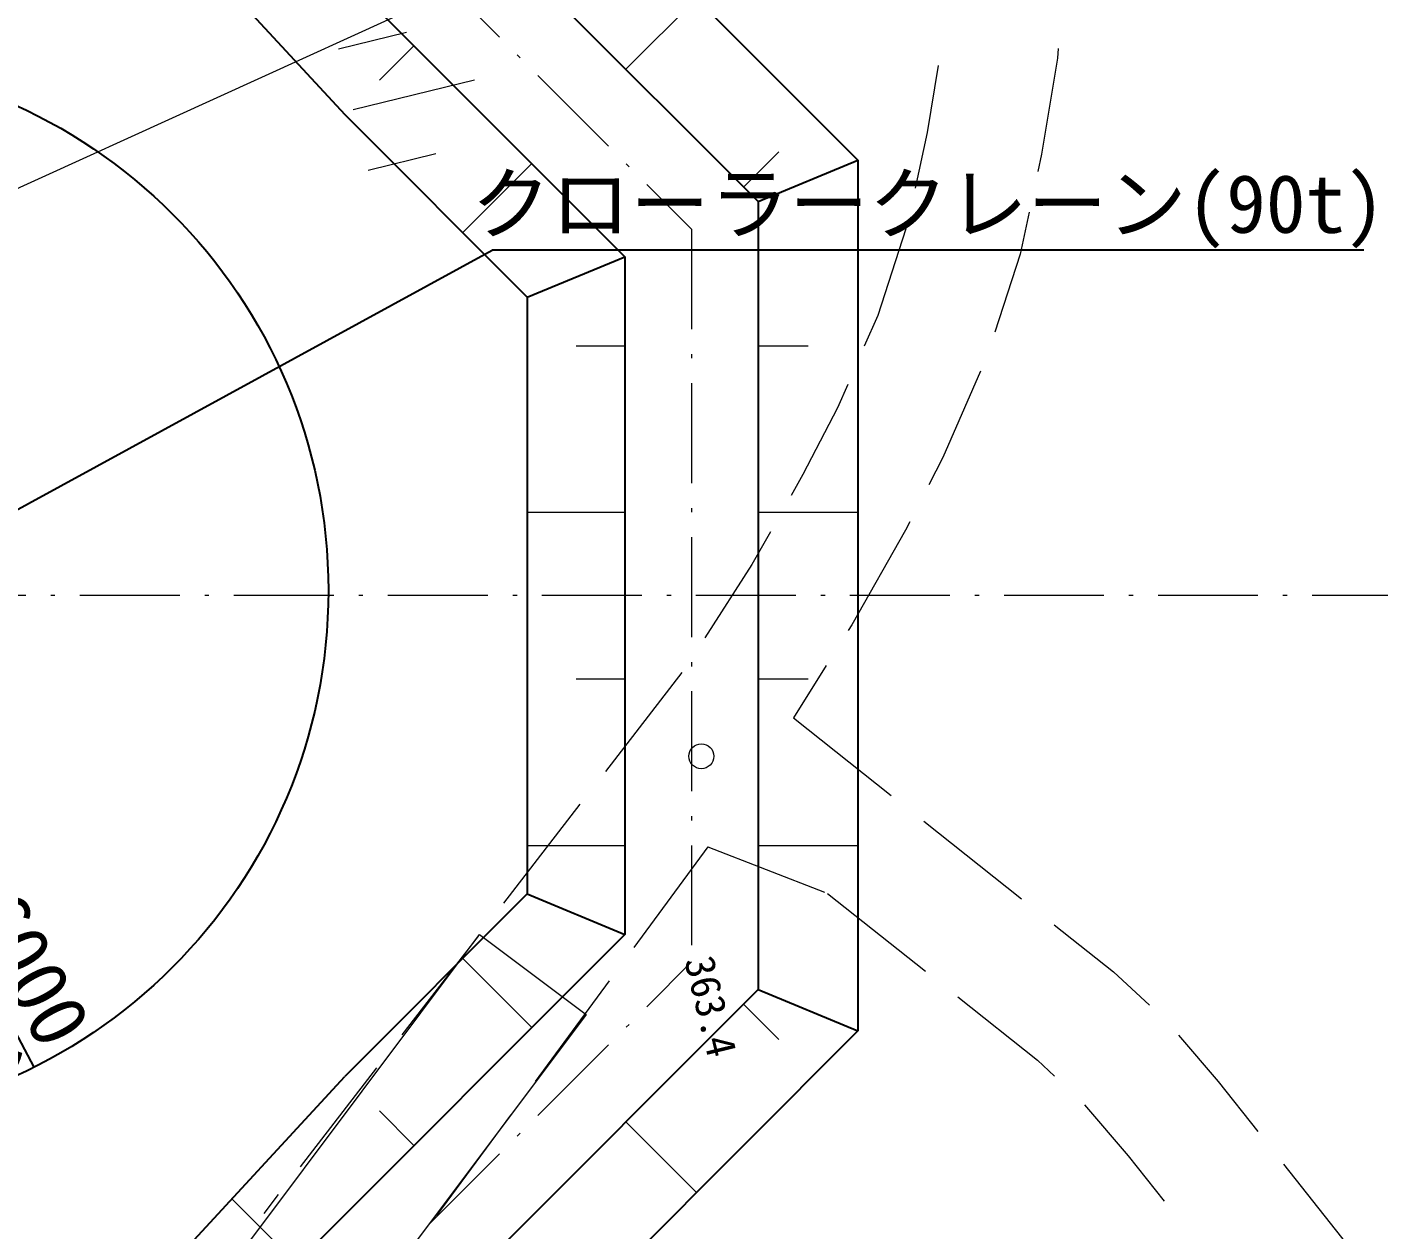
# Model space of a CAD drawing. Header units: millimetres. Extents: x -2078669 to -1085629, y -5987148 to 310365.
# Drawn here: x -1668538 to -1627940, y -672998 to -636885 of the extents above; entities that cross this region are included whole.
import ezdxf
from ezdxf.enums import TextEntityAlignment as Align

# ---------------------------------------------------------------- set-up
doc = ezdxf.new("R2010")
doc.units = ezdxf.units.MM
doc.header["$LTSCALE"] = 500
doc.header["$PDSIZE"] = 300
doc.linetypes.add('SXF_一点短鎖線', pattern=[9.25, 6, -1.5, 0.25, -1.5])
doc.layers.get('Defpoints').update_dxf_attribs({"color": 153})
for name, color, linetype, lineweight in [('D-BGD', 7, 'Continuous', 13), ('D-BMK', 2, 'SXF_一点短鎖線', 13), ('D-BYP-STR1', 2, 'Continuous', 13), ('D-BYP-STR2', 6, 'Continuous', 25), ('D-BYP-STR8', 5, 'Continuous', 25), ('D-BYP-STRC', 1, 'Continuous', 13)]:
    doc.layers.add(name, color=color, linetype=linetype, lineweight=lineweight)
doc.styles.add('MS ゴシック', font='MS Gothic.ttf')
doc.dimstyles.new('DIM-500-F', dxfattribs={"dimscale": 500, "dimtxt": 3.5, "dimasz": 2.5, "dimexe": 0, "dimexo": 2, "dimgap": 0.8, "dimtad": 1, "dimdec": 0, "dimzin": 0, "dimdsep": 46, "dimtxsty": 'MS ゴシック', "dimblk": 'OPEN', "dimcen": 0.1, "dimclrd": 256, "dimclre": 256, "dimclrt": 256, "dimaunit": 1, "dimadec": 4, "dimazin": 0, "dimtfac": 1, "dimtdec": 0, "dimtmove": 2, "dimatfit": 3, "dimldrblk": 'OPEN', "dimfxl": 1, "dimtolj": 1, "dimtzin": 0, "dimlwd": -1, "dimlwe": -1, "dimarcsym": 2})

# ---------------------------------------------------------------- blocks, each defined once
blk = doc.blocks.new('河川平面')
at = {"layer": 'D-BGD', "linetype": 'Continuous'}
for p, q in [((1651783.019081567, -2767035.47894834), (1653823.170264144, -2766540.319705504)), ((1652225.028025112, -2768857.068834675), (1655869.204497085, -2767971.316995427)), ((1652667.40559509, -2770680.024046749), (1654708.055127328, -2770183.997827841)), ((1662089.625593708, -2785764.130122514, 363401.9803583581), (1659796.965824591, -2788731.286280053, 363429.9803568447)), ((1666424.192709773, -2785555.508741493, 363404.980358196), (1665440.451654636, -2787120.434032712, 363359.9803606282)), ((1665440.451654636, -2787120.434032712, 363359.9803606282), (1668378.116546125, -2789450.353229944, 363316.9803629523)), ((1659032.623026073, -2789719.883223987, 363438.9803563583), (1656739.963256959, -2792687.039381512, 363466.9803548449)), ((1669357.504293174, -2790226.703970335, 363302.980363709), (1672296.036160736, -2792557.121517203, 363259.9803660331)), ((1662876.686221341, -2790998.681635268, 363309.9803633307), (1660652.237572692, -2794017.7342498, 363365.9803603038)), ((1662876.686221341, -2790998.681635268, 363309.9803633307), (1666371.635743486, -2792357.08927577, 363309.9803633307)), ((1666468.907873881, -2792394.547672356, 363309.9803633307), (1669405.077716419, -2794727.067797819, 363267.9803656007)), ((1655975.122108797, -2793676.503301533, 363476.9803543044), (1653682.462339681, -2796643.659459057, 363504.980352791)), ((1659911.542031489, -2795023.384261772, 363383.980359331), (1657687.96035892, -2798042.935225968, 363439.9803563043)), ((1652918.119541158, -2797632.256402991, 363513.9803523046), (1650624.961422398, -2800600.279536603, 363541.9803507912)), ((1656946.766468063, -2799049.452214028, 363458.9803552773), (1654722.816169064, -2802067.6378525, 363514.9803522505)), ((1680161.639288735, -2800524.838748779, 363194.9803695463), (1682487.245629855, -2803466.055950296, 363235.9803673303)), ((1649547.615109659, -2802002.976433394, 363554.9803500886), (1649982.700208456, -2801430.670657658, 363549.9803503588))]:
    blk.add_line(p, q, dxfattribs=at)
at = {"layer": 'D-BGD', "linetype": 'Continuous', "extrusion": (0.003297256549896423, -0.01437709702968165, 0.9998912076722364), "elevation": 408653.9527571932}
blk.add_lwpolyline([(1672189.602968971, -2761437.945423744), (1672165.925640928, -2761730.016237421), (1671684.897722329, -2764614.147164183), (1671573.57523961, -2765134.987119946)], dxfattribs=at)
at = {"layer": 'D-BGD', "linetype": 'Continuous', "extrusion": (0.01099988653228693, -0.01672062885646342, 0.9997996914717073), "elevation": 427949.6774661887}
blk.add_lwpolyline([(-126043.3975259657, -3221876.085430621), (-127419.9440631079, -3223375.004769142), (-128646.4018913775, -3224574.14023998)], dxfattribs=at)
at = {"layer": 'D-BGD', "linetype": 'Continuous', "extrusion": (0.006543513330532965, -0.01492104612857574, 0.999867263598385), "elevation": 415583.2589318215}
blk.add_lwpolyline([(1670106.330303085, -2766054.016229319), (1669838.554245858, -2767310.817647495), (1669077.171376157, -2769655.386577762)], dxfattribs=at)
at = {"layer": 'D-BGD', "linetype": 'Continuous', "extrusion": (0.6370307824557949, -0.2168421367003632, 0.7397102608149889), "elevation": 1933012.614516554}
blk.add_lwpolyline([(-2086798.679253308, -1584961.906063778), (-2089537.890516661, -1585018.375907595), (-2090541.352843128, -1584903.950171447)], dxfattribs=at)
at = {"layer": 'D-BGD', "linetype": 'Continuous', "extrusion": (-0.684495936703282, 0.3482151286353428, 0.6404775849521733), "elevation": -1878044.542241774}
blk.add_lwpolyline([(1717192.43337169, 2039315.879481175), (1720013.549081765, 2039573.69973419), (1720930.447564949, 2039564.584876765)], dxfattribs=at)
at = {"layer": 'D-BGD', "linetype": 'Continuous', "extrusion": (-0.1784850473394423, 0.08711836549752383, 0.9800783021112532), "elevation": -183936.2187287384}
blk.add_lwpolyline([(1767338.812374038, 2737774.857744104), (1767624.039467026, 2737768.301087771), (1770887.919003403, 2737563.389621476), (1771080.935239758, 2737541.728099258)], dxfattribs=at)
at = {"layer": 'D-BGD', "linetype": 'Continuous', "extrusion": (0.0279215077844872, -0.03107704429021941, 0.9991269222282146), "elevation": 496062.066542127}
blk.add_lwpolyline([(-620640.2628791647, -3163729.439650659), (-621710.7786899686, -3164088.481098125), (-624237.5019593418, -3164782.627896589)], dxfattribs=at)
at = {"layer": 'D-BGD', "linetype": 'Continuous', "extrusion": (-0.01349982497119677, -0.03540412610543083, 0.9992818934517217), "elevation": 439291.7736267875}
blk.add_lwpolyline([(2558691.764287675, -1998657.685169335), (2560862.108543356, -1999343.871187618), (2562227.167886734, -1999898.098356239)], dxfattribs=at)
at = {"layer": 'D-BGD', "linetype": 'Continuous', "flags": 128}
for points in [[(1624340.250418191, -2870691.85051814), (1622973.450209964, -2865288.190754044), (1622059.863937374, -2860203.523386605), (1621936.138118443, -2855895.840144512), (1622100.875019834, -2850193.372675495), (1622391.730415376, -2845766.431743968), (1623448.575781737, -2840970.081437317), (1624701.267506624, -2837344.005479562), (1626776.041344037, -2832753.294447473), (1629061.804534101, -2829133.94400045), (1631525.58542532, -2825503.883995515), (1635921.659516725, -2820189.761260701), (1637929.897823393, -2817761.557226791), (1645469.835730892, -2807698.449990011), (1656019.652501093, -2793627.126751594), (1659219.847950033, -2796026.058255256)], [(1659219.847950033, -2796026.058255256), (1648670.529529467, -2810096.51451765), (1641073.213318824, -2820237.369611754), (1639083.762032361, -2822642.923087651), (1634729.119055328, -2827907.041199657), (1632408.391520408, -2831326.357924145), (1630306.696624295, -2834653.578519431), (1628421.651352211, -2838823.921797634), (1627305.160499649, -2842056.533266991), (1626363.258932123, -2846331.856806247), (1626096.927688998, -2850383.033781785), (1625937.387331952, -2855895.864777416), (1626049.763744156, -2859789.861939916), (1626886.308244841, -2864442.690744258), (1628320.337307048, -2870114.874269897), (1628490.819727905, -2870691.85051814)]]:
    blk.add_lwpolyline(points, dxfattribs=at)
at = {"layer": 'D-BGD', "linetype": 'Continuous', "extrusion": (-0.04022928247606915, -0.068491365065765, 0.9968402769465572), "elevation": 486375.754495903}
blk.add_lwpolyline([(2856124.190307489, -1530677.463461992), (2859144.325922347, -1531105.501850567), (2859827.768740236, -1531256.574223007)], dxfattribs=at)
at = {"layer": 'D-BGD', "linetype": 'Continuous', "extrusion": (0.3885867739310789, 0.3192742907646867, 0.8643287837290525), "elevation": 72672.19662878668}
blk.add_lwpolyline([(-3225447.885305481, 597244.1297344782), (-3227278.080157855, 597198.3974705744), (-3229196.716412173, 597240.1530158697)], dxfattribs=at)
at = {"layer": 'D-BGD', "linetype": 'Continuous', "extrusion": (0.4263724177455015, 0.3490497023944438, 0.834488386164964), "elevation": 40004.03799187037}
blk.add_lwpolyline([(-3226130.350756169, 598529.5744871313), (-3228142.474625354, 598478.7601472924), (-3229879.973898214, 598513.2413064757)], dxfattribs=at)
at = {"layer": 'D-BGD', "linetype": 'Continuous'}
blk.add_polyline3d([(1667071.217320551, -2777111.729409912, 363441.9803561962), (1666765.297577948, -2777812.49259949, 363499.9803530613), (1665725.724979275, -2779821.693500064, 363479.9803541423), (1665370.749762831, -2780449.275000365, 363470.9803546287)], dxfattribs=at)
blk.add_circle((1662676.483028843, -2788276.840736803, 363379.9803595472), 374.999979731494, dxfattribs=at)
at = {"layer": 'D-BGD', "linetype": 'Continuous', "style": 'MS ゴシック'}
blk.add_text('363.4', height=900, rotation=283.66942145203, dxfattribs=at).set_placement((1662162.745794688, -2794403.859421905))
blk = doc.blocks.new('_Open')
at = {"color": 0, "linetype": 'ByBlock', "lineweight": -2}
for p, q in [((-1, 0.1666666666666667), (0, 0)), ((-1, -0.1666666666666667), (0, 0)), ((0, 0), (-1, 0))]:
    blk.add_line(p, q, dxfattribs=at)
blk = doc.blocks.new('*D34')
at = {"layer": 'D-BYP-STR8', "transparency": 16777216}
blk.add_line((-1668323.089121171, -668110.3956416288), (-1672549.513673982, -660218.5815889445), dxfattribs=at)
at = {"layer": 'Defpoints', "color": 0, "transparency": 16777216}
for p in [(-1673139.645816265, -659116.654161822), (-1665585.954395046, -673221.3252289912)]:
    blk.add_point(p, dxfattribs=at)
at = {"layer": 'D-BYP-STR8', "transparency": 16777216, "xscale": 1250, "yscale": 1250, "zscale": 1250, "rotation": 118.1710700144496}
blk.add_blockref('_Open', (-1673139.645816265, -659116.654161822), dxfattribs=at)
at = {"layer": 'D-BYP-STR8', "transparency": 16777216, "char_height": 1750, "attachment_point": 5, "rotation": 298.17107001444964, "style": 'MS ゴシック'}
for s, insert in [('\\A1;R16000', (-1669017.26935077, -664113.51754372)), ('\\A1;(13.9t)', (-1671394.412081625, -665386.5853499499))]:
    blk.add_mtext(s, dxfattribs=dict(at, insert=insert))

msp = doc.modelspace()

# ---------------------------------------------------------------- linework, layer by layer
at = {"layer": 'D-BMK'}
for p, q in [((-1695712.226873096, -595825.114942112), (-1648584.593885418, -642952.7479297891)), ((-1648584.593885418, -642952.7479297891), (-1648584.593885029, -664952.7479105461)), ((-1695712.223851892, -712080.3836796703), (-1648584.593313689, -664952.7482425179))]:
    msp.add_line(p, q, dxfattribs=at)
at = {"layer": 'D-BMK', "linetype": 'SXF_一点短鎖線'}
msp.add_line((-1622324.633112539, -653952.7479297891), (-1736237.158088689, -653952.7479297891), dxfattribs=at)
at = {"layer": 'D-BYP-STR1'}
for p, q in [((-1650554.975786187, -638153.9389231205), (-1648433.655442627, -636032.6185795609)), ((-1656918.936815366, -637446.8321404336), (-1657954.815501905, -638482.7108269725)), ((-1647019.441880254, -641689.4728290532), (-1645958.781708474, -640628.8126572724)), ((-1653383.402909433, -640982.3660463663), (-1655455.160282511, -643054.1234194441)), ((-1652049.547570711, -646452.7479297891), (-1650584.593883235, -646452.7479297891)), ((-1646584.593885356, -646452.7479297891), (-1645084.593885356, -646452.7479297891)), ((-1653514.501258099, -651452.7479297891), (-1650584.593883146, -651452.7479297891)), ((-1646584.593885268, -651452.7479297891), (-1643584.593885268, -651452.7479297891)), ((-1652049.547570535, -656452.7479297891), (-1650584.593883058, -656452.7479297891)), ((-1646584.593885179, -656452.7479297891), (-1645084.593885179, -656452.7479297891)), ((-1653514.501257923, -661452.7479297891), (-1650584.593882969, -661452.7479297891)), ((-1646584.593885091, -661452.7479297891), (-1643584.593885091, -661452.7479297891)), ((-1653383.402909433, -666923.1298132129), (-1655455.160282511, -664851.3724401351)), ((-1647019.441880254, -666216.0230305269), (-1645958.781708474, -667276.6832023067)), ((-1656918.936815366, -670458.6637191456), (-1657954.815501905, -669422.7850326076)), ((-1650554.975786187, -669751.5569364596), (-1648433.655442627, -671872.8772800192)), ((-1660454.470721299, -673994.1976250783), (-1662385.555673402, -672063.1126729753))]:
    msp.add_line(p, q, dxfattribs=at)
at = {"layer": 'D-BYP-STR2'}
for p, q in [((-1681627.479759544, -607081.4349120902), (-1646584.593885442, -642124.320786193)), ((-1682489.006920828, -611876.7619972983), (-1650584.593883291, -643781.1750348359)), ((-1658995.22526781, -625471.0487167053), (-1643584.593885463, -640881.6800990514)), ((-1667902.105057248, -629868.0457241479), (-1658995.22526781, -639514.0583964717)), ((-1658995.22526781, -639514.0583964717), (-1653514.501258223, -644994.78240606)), ((-1646584.593885442, -642124.320786193), (-1643584.593885463, -640881.6800990514)), ((-1643584.593885455, -640881.6800990608), (-1643584.593884992, -667023.8157223836)), ((-1646584.593885433, -642124.3207862023), (-1646584.593885014, -665781.1750352867)), ((-1653514.501256871, -644994.7824074114), (-1650584.593883282, -643781.1750348452)), ((-1650584.593883282, -643781.1750348452), (-1650584.593882922, -664124.3207867024)), ((-1653514.501258214, -644994.7824060693), (-1653514.501257897, -662910.7134155212)), ((-1653514.501257888, -662910.7134155128), (-1658995.22526781, -668391.4374254346)), ((-1653514.501257942, -662910.7134155668), (-1650584.593882922, -664124.3207867024)), ((-1650584.593882913, -664124.3207866941), (-1695712.226873104, -709251.9537768848)), ((-1646584.593885005, -665781.1750352774), (-1695712.226873104, -714908.8080233773)), ((-1646584.593885005, -665781.1750352774), (-1643584.593884992, -667023.8157223836)), ((-1643584.593884983, -667023.8157223752), (-1658995.22526781, -682434.4471052019)), ((-1668025.854850614, -678171.4692046987), (-1658995.22526781, -668391.4374254346))]:
    msp.add_line(p, q, dxfattribs=at)
at = {"layer": 'D-BYP-STR8'}
msp.add_line((-1628391.794300252, -643587.3952304702), (-1654571.794300252, -643587.3952304702), dxfattribs=at)
msp.add_circle((-1675490.101605349, -653805.3639376583), 16000, dxfattribs=at)

# ---------------------------------------------------------------- block references
at = {"layer": 'D-BGD'}
msp.add_blockref('河川平面', (-3310965.811631768, 2129500.176575737), dxfattribs=at)

# ---------------------------------------------------------------- texts
at = {"layer": 'D-BYP-STR8', "style": 'MS ゴシック'}
msp.add_text('クローラークレーン(90t)', height=1750, dxfattribs=at).set_placement((-1641481.794300252, -643587.3952304702), align=Align.BOTTOM_CENTER)

# ---------------------------------------------------------------- dimensions: what is measured, and where the dimension line sits
at = {"layer": 'D-BYP-STR8'}
dim = msp.add_radius_dim(center=(-1665585.954395046, -673221.3252289912), mpoint=(-1673139.645816265, -659116.654161822), text='<>\\X(13.9t)', dimstyle='DIM-500-F', override={"dimtmove": 0}, dxfattribs=at)
dim.commit()
dim.dimension.update_dxf_attribs({"geometry": '*D34', "text_midpoint": (-1670141.235326435, -664715.4523288483), "dimtype": 164})

# ---------------------------------------------------------------- leaders
msp.add_leader([(-1673300.96914164, -653814.7859447142), (-1654571.794300252, -643587.3952304702)], dimstyle='DIM-500-F', dxfattribs=at)
at = {"layer": 'D-BYP-STRC'}
msp.add_leader([(-1686699.482657589, -649852.7474427652), (-1645910.80779646, -631300.0990581578)], dimstyle='DIM-500-F', dxfattribs=at)

doc.saveas('drawing.dxf')
